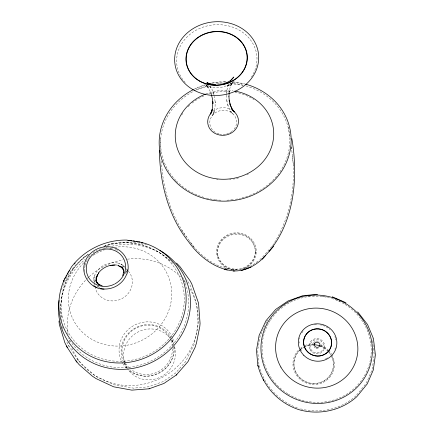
<?xml version="1.0" encoding="UTF-8"?>
<svg xmlns="http://www.w3.org/2000/svg" width="434" height="434" viewBox="0 0 434 434"><rect width="100%" height="100%" fill="white"/><g stroke="black" fill="none" stroke-linecap="round" stroke-linejoin="round"><path stroke-width="0.33" stroke-dasharray="2.17 1.63" d="M226.548 95.171L226.971 102.061L226.852 100.693L228.138 106.01L227.562 104.561L229.461 109.173L232 113.209L230.454 111.223L233.139 114.099M226.586 94.536L226.814 90.739L226.483 92.323L228.013 85.037L227.6 87.022L229.071 83.241M125.974 273.556L126.044 272.368L125.605 274.277M229.168 92.93L229.288 91.097L228.957 92.702M228.843 93.234L229.955 88.124L231.87 83.268L230.329 86.171L233.546 81.429M320.71 346.739L321.236 345.101L320.726 343.088M266.715 321.838L260.232 335.721L257.639 350.205L258.984 364.994L259.434 366.236C264.339 386.065 279.74 402.106 299.053 408.486M228.284 84.38L228.794 83.42M73.27 268.451L65.339 282.773L61.476 298.478L60.803 304.543L61.085 317.037M211.966 115.987L213.967 112.699L212.785 114.923L214.434 110.513L214.038 112.395L215.031 107.182L215.215 101.735L215.329 103.102L214.347 96.261M272.595 245.622C289.945 219.045 296.351 185.882 292.261 154.58M356.705 395L366.209 383.32L372.171 369.616L374.222 354.876L372.285 338.775M267.002 321.236L267.865 320.232M271.744 246.615L264.496 254.91M264.073 255.393L261.523 258.284L258.865 260.34M83.708 257.34L88.362 254.281M73.015 268.722L83.833 257.199M233.004 81.999L229.76 85.444L232.098 82.965L227.465 85.878L229.266 84.852L222.696 87.05L215.752 87.668L208.911 86.675L211.022 87.348L205.966 85.303L208.857 87.315L205.466 84.793L208.597 88.113L206.589 85.531L209.481 89.957L211.358 94.173M355.934 395.884C340.831 409.446 319.18 414.248 299.71 408.606M315.16 341.406L313.625 342.806L313.022 344.775L313.077 344.439L313.581 346.457L315.051 347.981M257.796 261.165C235.092 281.161 203.584 262.065 189.582 241.065M195.723 88.433L206.763 84.749M196.363 89.871L208.852 85.704M103.851 246.393L111.679 243.751M126.761 242.416L142.802 244.96L156.772 251.129L161.377 253.776L171.528 261.783M212.432 83.019L226.966 81.717M217.901 84.115L221.15 83.822M111.478 243.767L127.14 242.378M307.646 296.357L309.621 296.183M312.909 295.896L315.54 295.662M316.153 341.048L318.279 341.135L320.091 342.236M318.171 348.507L316.039 348.421M232.206 82.167L244.608 83.957M230.297 83.474L242.997 85.308M322.093 296.238L326.677 296.986M224.562 268.326L227.497 268.803M233.302 269.742L234.376 269.921M335.574 299.433L340.451 301.559M99.842 287.498L97.444 286.407L98.453 287.064L97.021 285.865M125.214 267.507L120.929 263.981L122.817 265.201L118.563 263.297L119.426 263.454C109.547 260.557 98.258 266.053 94.493 275.65L94.889 274.874L93.793 279.409L93.95 277.18L94.129 282.1M124.216 266.693L123.386 265.689L124.732 267.642M66.885 342.008L68.301 345.182L78.467 360.811L80.681 363.274L94.59 375.28L97.075 376.804L114.202 384.812L133.417 388.132L148.536 386.803L162.951 381.67L175.542 373.077L185.513 361.701L194.112 344.412L197.828 326.097L198.056 323.249L196.808 305.178L196.146 301.999L189.924 284.747L186.718 279.61M161.415 161.009C162.707 187.721 170.584 214.987 186.457 236.725M181.401 229.776L193.982 247.109M77.545 359.39L78.467 360.811M68.301 345.182L69.239 346.641M209.942 85.899L211.591 88.455L213.783 93.456L213.192 91.959L214.184 95.648M124.243 363.307L125.958 366.03M211.624 94.775L210.821 92.746L211.309 94.525M171.945 340.012L172.868 342.399M125.963 270.55L126.397 271.825L125.833 270.149M94.525 282.447L93.793 280.185L94.102 281.449M62.149 326.58L62.74 328.511M288.095 127.167L290.536 139.048M217.83 255.165L217.949 255.935M291.398 146.817L293.503 166.238M291.36 146.763L291.773 150.625M160.851 151.916L160.759 138.533M255.3 251.85A18.955 17.854 -5.8 0 1 226.206 266.487A18.955 17.854 -5.8 0 1 227.611 235.559A18.955 17.854 -5.8 0 1 255.3 251.85L255.338 252.626M125.86 271.082L125.947 272.937M171.56 340.126A26.273 25.177 -31.1 0 1 173.687 344.184M174.549 346.685A26.273 25.177 -31.1 0 1 160.075 377.26A26.273 25.177 -31.1 0 1 127.601 368.9M127.238 368.341A26.273 25.177 -31.1 0 1 124.525 362.325M124.346 361.685A26.273 25.177 -31.1 0 1 138.961 331.527A26.273 25.177 -31.1 0 1 171.191 339.578M172.081 340.044A26.702 25.552 -30.6 0 1 173.426 344.531M173.806 347.189A26.702 25.552 -30.6 0 1 159.186 373.142A26.702 25.552 -30.6 0 1 129.679 370.159M127.276 367.793A26.702 25.552 -30.6 0 1 124.167 363.404M123.554 362.222A26.702 25.552 -30.6 0 1 135.847 327.67A26.702 25.552 -30.6 0 1 170.942 337.641M128.404 271.147A19.02 17.756 -25 0 1 121.129 299.01A19.02 17.756 -25 0 1 95.035 286.809M94.856 285.491A19.02 17.756 -25 0 1 94.786 283.473M94.867 282.133A19.02 17.756 -25 0 1 95.979 277.516M121.325 266.183A19.02 17.756 -25 0 1 124.363 267.68M125.475 268.429A19.02 17.756 -25 0 1 127.032 269.709M114.522 247.364A52.275 49.042 -25.8 0 1 170.703 303.746A52.275 49.042 -25.8 0 1 95.133 341.086A52.275 49.042 -25.8 0 1 84.31 262.288M93.283 255.263A52.275 49.042 -25.8 0 1 104.149 249.979M109.303 248.411A52.275 49.042 -25.8 0 1 111.245 247.96M104.523 246.295A62.29 58.557 -26.1 0 1 183.777 306.702A62.29 58.557 -26.1 0 1 90.25 353.905A62.29 58.557 -26.1 0 1 88.503 254.378M182.692 277.391A64.709 60.923 -26.4 0 1 183.533 279.171M183.804 279.778A64.709 60.923 -26.4 0 1 152.367 360.307A64.709 60.923 -26.4 0 1 68.637 338.374M61.921 320.959A64.709 60.923 -26.4 0 1 85.21 259.375M104.816 248.389A64.709 60.923 -26.4 0 1 107.979 247.337M111.809 246.279A64.709 60.923 -26.4 0 1 172.96 263.389M189.745 288.518A66.18 62.68 -27.6 0 1 160.895 378.123A66.18 62.68 -27.6 0 1 71.87 348.041M69.863 342.421A66.18 62.68 -27.6 0 1 69.152 339.865M68.078 334.701A66.18 62.68 -27.6 0 1 86.713 279.051M87.196 278.574A66.18 62.68 -27.6 0 1 88.672 277.169M89.171 276.708A66.18 62.68 -27.6 0 1 123.337 259.798M127.336 259.185A66.18 62.68 -27.6 0 1 180.593 276.811M184.233 280.776A66.18 62.68 -27.6 0 1 186.745 283.982M122.844 363.6A28.036 26.816 -30.4 0 1 134.556 325.104A28.036 26.816 -30.4 0 1 172.499 337.902M172.737 338.498A28.036 26.816 -30.4 0 1 173.985 342.789M174.457 346.609A28.036 26.816 -30.4 0 1 158.703 372.996A28.036 26.816 -30.4 0 1 128.29 369.904M126.392 368.146A28.036 26.816 -30.4 0 1 123.191 364.148M125.258 362.846A25.519 24.418 -30.5 0 1 136.385 327.985A25.519 24.418 -30.5 0 1 170.725 339.958M170.958 340.56A25.519 24.418 -30.5 0 1 172.309 346.148M172.466 348.73A25.519 24.418 -30.5 0 1 158.101 371.732A25.519 24.418 -30.5 0 1 131.214 369.551M129.24 367.864A25.519 24.418 -30.5 0 1 125.594 363.394M84.809 271.592A21.841 20.273 -24.3 0 1 85.091 265.787M85.216 265.196A21.841 20.273 -24.3 0 1 86.111 262.293M86.339 261.735A21.841 20.273 -24.3 0 1 88.411 257.959M88.764 257.454A21.841 20.273 -24.3 0 1 91.661 254.188M93.082 252.973A21.841 20.273 -24.3 0 1 97.352 250.299M99.077 249.545A21.841 20.273 -24.3 0 1 102.088 248.595M102.701 248.454A21.841 20.273 -24.3 0 1 113.16 248.682M115.466 249.436A21.841 20.273 -24.3 0 1 118.704 251.053M61.362 290.026A66.765 62.849 -26.4 0 1 62.686 286.228M62.93 285.605A66.765 62.849 -26.4 0 1 88.52 254.091M103.731 246.344A66.765 62.849 -26.4 0 1 146.508 244.787M237.365 269.872A18.912 17.816 -5.8 0 1 219.197 244.998A18.912 17.816 -5.8 0 1 251.129 240.675A18.912 17.816 -5.8 0 1 240.452 269.454M232.157 269.905A19.866 18.716 -5.8 0 1 219.268 242.291A19.866 18.716 -5.8 0 1 251.248 238.966A19.866 18.716 -5.8 0 1 244.337 268.635M235.402 270.279A19.866 18.716 -5.8 0 1 232.803 270.019M245.975 85.91A64.677 58.471 -5.9 0 1 270.99 182.144M270.507 182.589A64.677 58.471 -5.9 0 1 239.378 198.544M237.441 198.946A64.677 58.471 -5.9 0 1 233.508 199.597M232.846 199.683A64.677 58.471 -5.9 0 1 226.846 200.188M220.89 200.188A64.677 58.471 -5.9 0 1 216.273 199.841M215.611 199.77A64.677 58.471 -5.9 0 1 212.975 199.412M212.318 199.304A64.677 58.471 -5.9 0 1 205.255 197.752M203.985 197.389A64.677 58.471 -5.9 0 1 176.378 180.967M175.916 180.49A64.677 58.471 -5.9 0 1 193.933 91.075M194.541 90.76A64.677 58.471 -5.9 0 1 208.119 85.585M216.512 83.881A64.677 58.471 -5.9 0 1 221.807 83.328M229.727 83.247A64.677 58.471 -5.9 0 1 243.414 85.221M215.248 132.289A13.438 12.06 -5.9 0 1 212.774 114.977A13.438 12.06 -5.9 0 1 232.174 113.247A13.438 12.06 -5.9 0 1 232.689 130.732M231.74 131.529A13.438 12.06 -5.9 0 1 229.282 133.026M228.756 133.271A13.438 12.06 -5.9 0 1 226.532 134.019M225.387 134.258A13.438 12.06 -5.9 0 1 220.125 134.209M218.996 133.949A13.438 12.06 -5.9 0 1 215.828 132.636M185.209 82.52A40.232 35.252 -5.9 0 1 188.611 35.496A40.232 35.252 -5.9 0 1 242.107 31.942A40.232 35.252 -5.9 0 1 250.668 78.174M212.844 111.359A15.407 13.823 -5.9 0 1 230.888 109.395M248.264 174.067A49.08 44.273 -5.9 0 1 247.065 174.669M238.597 177.913A49.08 44.273 -5.9 0 1 236.08 178.575M234.816 178.857A49.08 44.273 -5.9 0 1 233.546 179.112M230.969 179.53A49.08 44.273 -5.9 0 1 229.667 179.692M217.955 179.747A49.08 44.273 -5.9 0 1 216.658 179.595M181.634 115.129A49.08 44.273 -5.9 0 1 183.067 112.905M188.166 106.721A49.08 44.273 -5.9 0 1 189.62 105.294M192.164 103.07A49.08 44.273 -5.9 0 1 205.022 95.437M208.759 94.059A49.08 44.273 -5.9 0 1 231.029 91.655M234.978 92.203A49.08 44.273 -5.9 0 1 253.787 99.56M206.085 93.863A49.286 44.442 -5.9 0 1 232.949 90.793M193.938 89.306A66.06 59.708 -5.9 0 1 205.776 84.608M211.651 83.127A66.06 59.708 -5.9 0 1 226.439 81.597M233.145 81.901A66.06 59.708 -5.9 0 1 244.402 83.849M331.831 356.889A19.845 19.286 20 0 1 323.601 381.171A19.845 19.286 20 0 1 297.838 375.551A19.845 19.286 20 0 1 300.078 349.961M300.55 349.549A19.845 19.286 20 0 1 313.484 344.905M320.406 346.18A19.845 19.286 20 0 1 327.914 351.073M328.777 352.023A19.845 19.286 20 0 1 330.974 355.175M331.31 355.592A19.855 19.297 20 0 1 324.545 380.51A19.855 19.297 20 0 1 298.38 376.088A19.855 19.297 20 0 1 299.639 350.249M300.095 349.815A19.855 19.297 20 0 1 303.697 347.238M304.25 346.94A19.855 19.297 20 0 1 313.505 344.759M320.438 346.034A19.855 19.297 20 0 1 327.496 350.477M327.947 350.932A19.855 19.297 20 0 1 331.012 355.034M331.842 354.643A20.821 20.235 20 0 1 325.44 381.123A20.821 20.235 20 0 1 297.773 376.902A20.821 20.235 20 0 1 298.95 349.625M300.436 348.323A20.821 20.235 20 0 1 303.203 346.473M304.988 345.589A20.821 20.235 20 0 1 313.489 343.869M320.753 345.209A20.821 20.235 20 0 1 328.153 349.869M328.63 350.341A20.821 20.235 20 0 1 331.505 354.068M345.019 304.408A54.744 52.959 17.3 0 1 363.307 377.694A54.744 52.959 17.3 0 1 288.328 394.143M287.775 393.801A54.744 52.959 17.3 0 1 276.642 384.66M276.203 384.188A54.744 52.959 17.3 0 1 268.641 373.658M268.337 373.094A54.744 52.959 17.3 0 1 270.409 320.194M270.767 319.657A54.744 52.959 17.3 0 1 330.925 298.261M331.565 298.446A54.744 52.959 17.3 0 1 344.45 304.066M335.341 347.824A18.51 17.87 16.3 0 1 334.912 349.093M327.545 357.855A18.51 17.87 16.3 0 1 324.871 359.184M301.353 350.813A18.51 17.87 16.3 0 1 300.469 348.974M299.151 343.077A18.51 17.87 16.3 0 1 299.135 341.742M299.417 339.084A18.51 17.87 16.3 0 1 299.715 337.782M301.852 332.921A18.51 17.87 16.3 0 1 303.03 331.305M314.384 324.876A18.51 17.87 16.3 0 1 317.976 324.675M320.368 324.92A18.51 17.87 16.3 0 1 321.551 325.158M322.712 325.462A18.51 17.87 16.3 0 1 329.997 329.547M334.88 336.621A18.51 17.87 16.3 0 1 335.314 337.902M335.493 338.547A18.51 17.87 16.3 0 1 335.775 339.855M310.006 349.793A7.893 7.633 16.8 0 0 323.639 350.309A7.893 7.633 16.8 0 0 317.059 338.58A7.893 7.633 16.8 0 0 310.006 349.793M310.863 349.403A6.895 6.667 16.8 0 0 322.777 349.853A6.895 6.667 16.8 0 0 317.032 339.605A6.895 6.667 16.8 0 0 310.863 349.403"/><path stroke-width="0.65" d="M228.935 96.598L229.13 93.543M314.276 344.477L314.395 343.75L314.341 344.102C315.306 340.603 321.051 342.334 319.923 345.784L319.994 345.437C319.25 348.171 314.927 347.943 314.357 345.214M126.869 274.212C131.139 263.541 124.596 250.592 113.524 247.592L113.366 247.559C102.261 244.337 89.588 250.456 85.297 261.214L85.227 261.355C79.764 274.076 90.299 289.245 104.024 289.152M122.735 275.802L123.641 271.885M211.494 112.151L210.631 113.768L212.204 109.487L211.694 111.901L212.627 106.851L212.785 101.578L212.942 103.509L212.286 98.089L211.472 95.122M98.8 272.872L96.663 276.816L97.108 275.964L96.142 279.99L96.332 277.521L96.467 281.362M63.462 281.183L71.464 266.894C84.418 249.848 105.202 239.731 126.614 240.073L142.656 242.552M210.23 114.137L211.456 112.097M229.998 81.549L233.834 77.03L230.552 80.496L226.906 82.791M269.216 251.308C294.681 220.391 298.348 176.888 291.854 138.658M233.275 270.919C245.709 271.521 257.671 264.691 265.559 255.414M176.204 375.095L187.993 361.636L195.132 347.26L196.504 342.887L199.819 326.341L200.069 323.444L198.544 303.176L191.709 283.76L190 280.673L180.105 266.807L176.557 263.113M262.255 259.217L273.539 246.349M176.844 374.656L163.84 383.504L149.008 388.81L131.827 390.139L113.659 386.808L96.039 378.584L92.301 376.11L79.156 364.685L75.896 360.692M241.575 270.436L251.004 267.094M149.008 388.81L149.779 388.533M222.159 84.055L228.235 82.026M110.084 265.537L114.619 265.136M317.536 294.382L302.78 295.684L288.078 300.968L275.736 309.371L266.026 320.639L259.131 335.384L256.478 350.157L257.85 365.244L258.306 366.491M209.405 83.713L215.731 84.63M159.403 150.468C159.848 182.817 168.256 216.3 188.709 241.939C197.991 254.959 211.499 266.129 227.232 269.921M224.28 269.46L234.355 271.076M211.58 84.446L207.029 82.601L208.521 83.659M332.232 296.78L345.92 302.737M118.091 265.7L121.862 267.387L119.762 266.053L122.616 268.413L121.688 267.311L123.386 269.769M102.218 285.876L98.529 284.205L99.646 284.943L96.739 282.512L97.796 283.57M207.067 82.531L208.537 83.626M357.692 311.9L367.571 324.556L373.414 338.52L375.388 354.925L373.305 369.958L367.224 383.938L356.759 396.741C341.173 410.797 318.773 415.49 298.717 409.609C278.172 402.714 263.102 386.249 257.85 365.244M234.501 111.967L232.033 109.292L233.904 111.69L231.468 107.768L229.879 103.851M97.97 283.825L95.762 280.57L97.249 283.245L96.136 279.827L96.467 281.227M58.975 321.079L59.344 324.529L64.888 342.773L67.357 347.542M66.375 346.044L76.856 362.157M123.473 269.818L122.469 267.485L123.43 270.339M229.846 103.786L232.385 110.052L231.468 107.768M263.21 379.62L263.601 380.694M230.438 105.261L229.217 100.108L229.391 102.039L228.913 96.473M123.402 269.443L123.544 272.574M159.902 250.451A66.765 62.849 -26.4 0 1 184.716 328.923A66.765 62.849 -26.4 0 1 106.498 367.728A66.765 62.849 -26.4 0 1 59.024 300.496M141.24 242.34A64.378 60.51 -26.1 0 1 182.568 319.115A64.378 60.51 -26.1 0 1 99.202 359.77A64.378 60.51 -26.1 0 1 64.199 279.914M64.764 278.677A64.378 60.51 -26.1 0 1 65.355 277.456M65.979 276.241A64.378 60.51 -26.1 0 1 66.624 275.037M67.297 273.849A64.378 60.51 -26.1 0 1 67.997 272.671M68.724 271.516A64.378 60.51 -26.1 0 1 69.467 270.371M74.274 264.046A64.378 60.51 -26.1 0 1 75.147 263.053M127.9 240.474A64.378 60.51 -26.1 0 1 129.24 240.539M130.585 240.626A64.378 60.51 -26.1 0 1 131.931 240.74M133.276 240.886A64.378 60.51 -26.1 0 1 134.621 241.06M135.961 241.261A64.378 60.51 -26.1 0 1 137.29 241.488M138.62 241.743A64.378 60.51 -26.1 0 1 139.932 242.031M114.164 284.27A19.888 18.456 -24.2 0 1 86.333 267.29A19.888 18.456 -24.2 0 1 116.914 251.677A19.888 18.456 -24.2 0 1 114.739 283.972M127.732 269.715A21.841 20.273 -24.3 0 1 127.553 270.908M126.576 274.429A21.841 20.273 -24.3 0 1 100.52 288.567M96.983 287.498A21.841 20.273 -24.3 0 1 93.722 285.838M96.988 275.33A19.02 17.756 -25 0 1 97.601 274.283M98.279 273.279A19.02 17.756 -25 0 1 110.399 265.396M111.609 265.174A19.02 17.756 -25 0 1 116.48 265.044M117.69 265.201A19.02 17.756 -25 0 1 118.878 265.44M233.563 111.131A15.407 13.823 -5.9 0 1 234.648 130.395A15.407 13.823 -5.9 0 1 213.235 132.305A15.407 13.823 -5.9 0 1 211.011 113.144M234.93 91.107A49.286 44.442 -5.9 0 1 266.867 156.609A49.286 44.442 -5.9 0 1 187.358 164.708A49.286 44.442 -5.9 0 1 205.466 94.107M245.682 84.191A66.06 59.708 -5.9 0 1 280.836 172.428A66.06 59.708 -5.9 0 1 177.029 183.17A66.06 59.708 -5.9 0 1 193.342 89.61M314.145 344.77A19.855 19.297 20 0 1 319.218 345.627M200.22 81.31A30.516 26.718 -5.9 0 0 247.092 58.883A30.516 26.718 -5.9 0 0 202.635 34.964A30.516 26.718 -5.9 0 0 200.22 81.31M200.107 81.429A30.716 26.897 -5.9 0 0 247.293 58.85A30.716 26.897 -5.9 0 0 202.532 34.774A30.716 26.897 -5.9 0 0 200.107 81.429M194.15 90.288A42.082 36.852 -5.9 0 0 258.664 59.138A42.082 36.852 -5.9 0 0 197.193 26.366A42.082 36.852 -5.9 0 0 194.15 90.288M280.869 367.077A41.257 39.901 17.1 0 0 352.126 369.155A41.257 39.901 17.1 0 0 317.189 308.113A41.257 39.901 17.1 0 0 280.869 367.077M268.212 375.133A55.877 54.049 17.2 0 0 364.717 377.58A55.877 54.049 17.2 0 0 317.07 295.066A55.877 54.049 17.2 0 0 268.212 375.133M307.549 351.697A14.007 13.525 16.3 0 0 331.023 346.446A14.007 13.525 16.3 0 0 314.216 329.243A14.007 13.525 16.3 0 0 307.549 351.697M307.484 351.757A14.1 13.611 16.3 0 0 331.115 346.473A14.1 13.611 16.3 0 0 314.194 329.156A14.1 13.611 16.3 0 0 307.484 351.757M303.767 355.272A19.313 18.651 16.3 0 0 336.133 347.981A19.313 18.651 16.3 0 0 312.914 324.296A19.313 18.651 16.3 0 0 303.767 355.272"/></g></svg>
